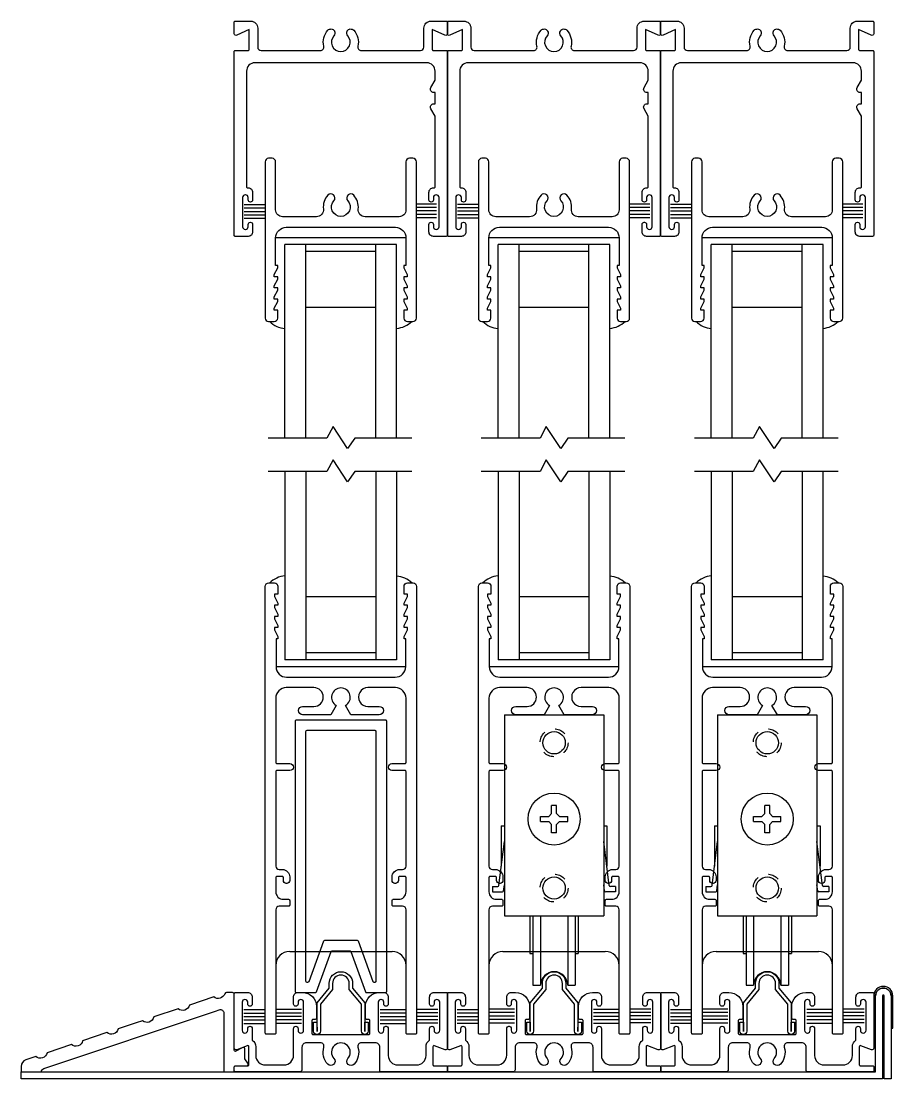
# Model space of a CAD drawing. Extents: x -67 to 139, y -71 to 26.
# Drawn here: x -8.36 to -0.56, y 10.05 to 19.51 of the extents above; entities that cross this region are included whole.
import ezdxf

# ---------------------------------------------------------------- set-up
doc = ezdxf.new("R2010")
doc.units = 0
doc.header["$MEASUREMENT"] = 0
doc.linetypes.add('HIDDEN', pattern=[0.075, 0.05, -0.025])
doc.layers.get('0').update_dxf_attribs({"linetype": 'CONTINUOUS'})
for name, color, linetype in [('FRAME', 1, 'CONTINUOUS'), ('GLASS-VINYL', 7, 'CONTINUOUS'), ('HEM COVER', 4, 'CONTINUOUS'), ('MISC', 7, 'CONTINUOUS'), ('RISER', 7, 'CONTINUOUS'), ('SASH', 5, 'CONTINUOUS'), ('SEAL', 7, 'CONTINUOUS'), ('SILL-PAN', 7, 'CONTINUOUS'), ('VENT', 5, 'CONTINUOUS')]:
    doc.layers.add(name, color=color, linetype=linetype)

# ---------------------------------------------------------------- blocks, each defined once
blk = doc.blocks.new('3004 STD TOP-RAIL')
at = {"color": 5}
blk.add_lwpolyline([(-0.116, 0.1058), (-0.116, 0.1058, 0.216769), (-0.156, -0.0179, -0.448133), (-0.2176, -0.087), (-0.521, -0.087, -0.414214), (-0.583, -0.025), (-0.583, 0.405, 0.414214), (-0.614, 0.436), (-0.646, 0.436, 0.414214), (-0.677, 0.405), (-0.677, -0.993, 0.414214), (-0.646, -1.024), (-0.596, -1.024, 0.414214), (-0.565, -0.993), (-0.565, -0.924), (-0.595, -0.924), (-0.595, -0.904), (-0.565, -0.844), (-0.565, -0.824), (-0.595, -0.824), (-0.595, -0.804), (-0.565, -0.744), (-0.565, -0.724), (-0.595, -0.724), (-0.595, -0.704), (-0.565, -0.644), (-0.565, -0.624), (-0.595, -0.624), (-0.595, -0.604), (-0.565, -0.544), (-0.565, -0.524), (-0.583, -0.524), (-0.583, -0.275, -0.414214), (-0.489, -0.181), (0, -0.181), (0.489, -0.181, -0.414214), (0.583, -0.275), (0.583, -0.524), (0.565, -0.524), (0.565, -0.544), (0.595, -0.604), (0.595, -0.624), (0.565, -0.624), (0.565, -0.644), (0.595, -0.704), (0.595, -0.724), (0.565, -0.724), (0.565, -0.744), (0.595, -0.804), (0.595, -0.824), (0.565, -0.824), (0.565, -0.844), (0.595, -0.904), (0.595, -0.924), (0.565, -0.924), (0.565, -0.993, 0.414214), (0.596, -1.024), (0.646, -1.024, 0.414214), (0.677, -0.993), (0.677, 0.405, 0.414214), (0.646, 0.436), (0.614, 0.436, 0.414214), (0.583, 0.405), (0.583, -0.025, -0.414214), (0.521, -0.087), (0.2176, -0.087, -0.448133), (0.156, -0.0179, 0.216769), (0.116, 0.1058, 0.999998), (0.0621, 0.0566, -0.651692), (0, -0.084, -0.651692), (-0.0621, 0.0566, 0.999998), (-0.116, 0.1058), (-0.116, 0.1058)], format="xyb", dxfattribs=at)
blk = doc.blocks.new('FW1020 STD SILL')
blk.add_lwpolyline([(0.075, 0.457, 1), (-0.075, 0.457), (-0.075, 0.4023), (-0.184, 0.2724), (-0.184, 0.03, -1), (-0.244, 0.03), (-0.244, 0.109), (-0.2141, 0.109), (-0.214, 0.027), (-0.214, 0.2833), (-0.105, 0.4132), (-0.105, 0.457, -1), (0.105, 0.457), (0.105, 0.4132), (0.214, 0.2833), (0.214, 0.027), (0.2141, 0.109), (0.244, 0.109), (0.244, 0.03, -1), (0.184, 0.03), (0.184, 0.2724), (0.075, 0.4023)], format="xyb", close=True)
blk = doc.blocks.new('3046 MS HEAD SINGLE TRACK')
blk.add_lwpolyline([(1.76, 1.0945), (1.898, 1.0945, -0.414214), (1.908, 1.0845), (1.908, 0.9825, -0.546624), (1.8853, 0.968), (1.773, 1.0195), (1.773, 0.8415, 0.414214), (1.783, 0.8315), (1.898, 0.8315, -0.414214), (1.908, 0.8215), (1.908, -0.8215, -0.414214), (1.898, -0.8315), (1.783, -0.8315, -0.414214), (1.743, -0.7915), (1.743, -0.724, -0.414214), (1.7625, -0.7045), (1.7635, -0.7045, -0.414214), (1.783, -0.724), (1.783, -0.745, 0.414214), (1.8075, -0.7695), (1.8085, -0.7695, 0.414214), (1.833, -0.745), (1.833, -0.484, 0.414214), (1.8085, -0.4595), (1.8075, -0.4595, 0.414214), (1.783, -0.484), (1.783, -0.505, -0.414214), (1.7635, -0.5245), (1.763, -0.5245, -0.414214), (1.743, -0.5045), (1.743, -0.4375, -0.414214), (1.783, -0.3975), (1.788, -0.3975, 0.414214), (1.798, -0.3875), (1.798, 0.2447), (1.76, 0.3105, -0.57735), (1.786, 0.3555), (1.798, 0.3555), (1.798, 0.4555), (1.786, 0.4555, -0.57735), (1.76, 0.5005), (1.798, 0.5663), (1.798, 0.6465, 0.414214), (1.723, 0.7215), (0.185, 0.7215, 0.414214), (0.11, 0.6465), (0.11, -0.3875, 0.414214), (0.12, -0.3975), (0.125, -0.3975, -0.414214), (0.165, -0.4375), (0.165, -0.5045, -0.414214), (0.145, -0.5245), (0.1445, -0.5245, -0.414214), (0.125, -0.505), (0.125, -0.484, 0.414214), (0.1005, -0.4595), (0.0995, -0.4595, 0.414214), (0.075, -0.484), (0.075, -0.745, 0.414214), (0.0995, -0.7695), (0.1005, -0.7695, 0.414214), (0.125, -0.745), (0.125, -0.724, -0.414214), (0.1445, -0.7045), (0.1455, -0.7045, -0.414214), (0.165, -0.724), (0.165, -0.7915, -0.414214), (0.125, -0.8315), (0.01, -0.8315, -0.414214), (0, -0.8215), (0, 0.8215, -0.414214), (0.01, 0.8315), (0.125, 0.8315, 0.414214), (0.135, 0.8415), (0.135, 1.0195), (0.0227, 0.968, -0.546624), (0, 0.9825), (0, 1.0845, -0.414214), (0.01, 1.0945), (0.148, 1.0945, -0.414214), (0.21, 1.0325), (0.21, 0.8625, 0.414214), (0.241, 0.8315), (0.7712, 0.8315, 0.485225), (0.8014, 0.8698, -0.250378), (0.8386, 1.013, -0.505732), (0.8962, 1.0065), (0.8968, 1.0056, -0.327538), (0.8921, 0.9633, 0.652778), (0.954, 0.8225, 0.652778), (1.0159, 0.9633, -0.327538), (1.0112, 1.0056), (1.0118, 1.0065, -0.505732), (1.0694, 1.013, -0.250378), (1.1066, 0.8698, 0.485225), (1.1368, 0.8315), (1.667, 0.8315, 0.414214), (1.698, 0.8625), (1.698, 1.0325, -0.414214)], format="xyb", close=True)
blk = doc.blocks.new('3741 SINGLE TRACK SILL')
blk.add_lwpolyline([(0.5181, 0), (0.364, 0, -0.414214), (0.354, 0.01), (0.354, 0.22, 0.414214), (0.314, 0.26), (0.2548, 0.26), (0.1875, 0.26, 0.499657), (0.1577, 0.2204, -0.259642), (0.1231, 0.0696, -1), (0.0674, 0.1198, 2.247229), (-0.0574, 0.1198, -1), (-0.1131, 0.0696, -0.259642), (-0.1477, 0.2204, 0.499657), (-0.1775, 0.26), (-0.2537, 0.26), (-0.304, 0.26, 0.414214), (-0.344, 0.22), (-0.344, 0.02, -0.414214), (-0.364, 0), (-0.5133, 0), (-0.5839, 0), (-0.939, 0, -0.414214), (-0.949, 0.01), (-0.949, 0.044, -0.414214), (-0.939, 0.054), (-0.829, 0.054, 0.414214), (-0.819, 0.064), (-0.819, 0.2254, 0.528549), (-0.8327, 0.2347), (-0.9272, 0.1976, -0.528549), (-0.949, 0.2125), (-0.949, 0.302), (-0.949, 0.7, -0.414214), (-0.939, 0.71), (-0.829, 0.71, -0.414214), (-0.789, 0.67), (-0.789, 0.6075, -0.414214), (-0.8085, 0.588), (-0.8095, 0.588, -0.414214), (-0.829, 0.6075), (-0.829, 0.6235, 0.414214), (-0.8535, 0.648), (-0.8545, 0.648, 0.414214), (-0.879, 0.6235), (-0.879, 0.3725, 0.414214), (-0.8545, 0.348), (-0.8535, 0.348, 0.414214), (-0.829, 0.3725), (-0.829, 0.3885, -0.414214), (-0.8095, 0.408), (-0.809, 0.408, -0.414214), (-0.789, 0.388), (-0.789, 0.2852, -0.250492), (-0.757, 0.2254), (-0.757, 0.147, 0.414214), (-0.672, 0.062), (-0.5802, 0.062), (-0.504, 0.062, 0.406851), (-0.419, 0.15), (-0.419, 0.334), (-0.419, 0.388, -0.414214), (-0.399, 0.408), (-0.3985, 0.408, -0.414214), (-0.379, 0.3885), (-0.379, 0.3725, 0.414214), (-0.3545, 0.348), (-0.3535, 0.348, 0.414214), (-0.329, 0.3725), (-0.329, 0.6235, 0.414214), (-0.3535, 0.648), (-0.3545, 0.648, 0.414214), (-0.379, 0.6235), (-0.379, 0.6075, -0.414214), (-0.3985, 0.588), (-0.3995, 0.588, -0.414214), (-0.419, 0.6075), (-0.419, 0.67, -0.414214), (-0.379, 0.71), (-0.3562, 0.71), (-0.339, 0.71, -0.414214), (-0.214, 0.585), (-0.214, 0.48, -0.414214), (-0.224, 0.47), (-0.244, 0.47, 0.414214), (-0.254, 0.46), (-0.254, 0.345, 0.414214), (-0.244, 0.335), (0.254, 0.335, 0.414214), (0.264, 0.345), (0.264, 0.46, 0.414214), (0.254, 0.47), (0.234, 0.47, -0.414214), (0.224, 0.48), (0.224, 0.585, -0.414214), (0.349, 0.71), (0.3562, 0.71), (0.389, 0.71, -0.414214), (0.429, 0.67), (0.429, 0.6075, -0.414214), (0.4095, 0.588), (0.4085, 0.588, -0.414214), (0.389, 0.6075), (0.389, 0.6235, 0.414214), (0.3645, 0.648), (0.3635, 0.648, 0.414214), (0.339, 0.6235), (0.339, 0.3725, 0.414214), (0.3635, 0.348), (0.3645, 0.348, 0.414214), (0.389, 0.3725), (0.389, 0.3885, -0.414214), (0.4085, 0.408), (0.409, 0.408, -0.414214), (0.429, 0.388), (0.429, 0.334), (0.429, 0.147, 0.414214), (0.514, 0.062), (0.5837, 0.062), (0.682, 0.062, 0.414214), (0.767, 0.147), (0.767, 0.2254, -0.250492), (0.799, 0.2852), (0.799, 0.388, -0.414214), (0.819, 0.408), (0.8195, 0.408, -0.414214), (0.839, 0.3885), (0.839, 0.3725, 0.414214), (0.8635, 0.348), (0.8645, 0.348, 0.414214), (0.889, 0.3725), (0.889, 0.6235, 0.414214), (0.8645, 0.648), (0.8635, 0.648, 0.414214), (0.839, 0.6235), (0.839, 0.6075, -0.414214), (0.8195, 0.588), (0.8185, 0.588, -0.414214), (0.799, 0.6075), (0.799, 0.67, -0.414214), (0.839, 0.71), (0.949, 0.71, -0.414214), (0.959, 0.7), (0.959, 0.302), (0.959, 0.2125, -0.528549), (0.9372, 0.1976), (0.8427, 0.2347, 0.528549), (0.829, 0.2254), (0.829, 0.064, 0.414214), (0.839, 0.054), (0.949, 0.054, -0.414214), (0.959, 0.044), (0.959, 0.01, -0.414214), (0.949, 0), (0.6145, 0)], format="xyb", close=True)
blk = doc.blocks.new('3752 RISER')
at = {"color": 1}
blk.add_lwpolyline([(0.1219, -0.3642), (0.095, -0.3277), (0.095, -0.2405, 0.57735), (0.071, -0.2267), (0.015, -0.259, -0.57735), (0, -0.2503), (0, 0.2503, 0.414214), (-0.016, 0.2663), (-0.0701, 0.2663, 0.321849), (-0.0853, 0.2555, -0.530341), (-0.1842, 0.228), (-0.4021, 0.155, -0.564933), (-0.5028, 0.1212), (-0.7207, 0.0482, -0.564933), (-0.8214, 0.0144), (-0.8799, -0.0052), (-0.9325, -0.0228), (-1.0393, -0.0586, -0.564933), (-1.14, -0.0924), (-1.3578, -0.1654, -0.564933), (-1.4585, -0.1992), (-1.6764, -0.2722, -0.564933), (-1.7771, -0.306), (-1.8657, -0.3357, 0.322343), (-1.908, -0.3945), (-1.908, -0.4437), (-1.7271, -0.4437, -0.324941), (-1.706, -0.414), (-0.1698, 0.101), (-0.1349, 0.1128, -0.512467), (-0.094, 0.0834), (-0.094, -0.3858), (-0.094, -0.4337, 0.414214), (-0.084, -0.4437), (-0.01, -0.4437, 0.414214), (0, -0.4337), (0, -0.3997, -0.414214), (0.01, -0.3897), (0.109, -0.3897, 0.614986)], format="xyb", close=True, dxfattribs=at)
blk = doc.blocks.new('3709 B-RAIL')
blk.add_line((-0.458, -2.273), (0.458, -2.273))
blk.add_lwpolyline([(0.489, 0.087), (0.2415, 0.087, 1.000001), (0.2415, -0.081), (0.3425, -0.081, -1), (0.3425, -0.156), (0.0902, -0.156), (0.042, -0.0727, 0.767327), (0, 0.084, 0.767327), (-0.042, -0.0727), (-0.0898, -0.156), (-0.3425, -0.156, -1), (-0.3425, -0.081), (-0.2415, -0.081, 0.999999), (-0.2415, 0.087), (-0.489, 0.087, 0.414214), (-0.583, -0.007), (-0.583, -0.583, 0.414214), (-0.573, -0.593), (-0.456, -0.593, -1), (-0.456, -0.655), (-0.573, -0.655, 0.414214), (-0.583, -0.665), (-0.583, -1.4412), (-0.583, -1.4855), (-0.583, -1.509, 0.414214), (-0.552, -1.54), (-0.525, -1.54, -0.414214), (-0.458, -1.607), (-0.458, -1.639, -0.414214), (-0.484, -1.665), (-0.489, -1.665, -0.414214), (-0.515, -1.639), (-0.515, -1.612, 0.414214), (-0.525, -1.602), (-0.573, -1.602, 0.414214), (-0.583, -1.612), (-0.583, -1.74, 0.414214), (-0.516, -1.807), (-0.477, -1.807), (-0.468, -1.807, -0.414214), (-0.458, -1.817), (-0.458, -1.859, -0.414214), (-0.468, -1.869), (-0.552, -1.869, 0.414214), (-0.583, -1.9), (-0.583, -1.9173), (-0.583, -1.9672), (-0.583, -3.003, -0.414214), (-0.593, -3.013), (-0.667, -3.013, -0.414214), (-0.677, -3.003), (-0.677, 0.993, -0.414214), (-0.646, 1.024), (-0.595, 1.024, -0.414214), (-0.565, 0.994), (-0.565, 0.924), (-0.595, 0.924), (-0.595, 0.904), (-0.565, 0.844), (-0.565, 0.824), (-0.595, 0.824), (-0.595, 0.804), (-0.565, 0.744), (-0.565, 0.724), (-0.595, 0.724), (-0.595, 0.704), (-0.565, 0.644), (-0.565, 0.624), (-0.595, 0.624), (-0.595, 0.604), (-0.565, 0.544), (-0.565, 0.524), (-0.58, 0.524), (-0.58, 0.275, 0.414214), (-0.486, 0.181), (0, 0.181), (0.486, 0.181, 0.414214), (0.58, 0.275), (0.58, 0.524), (0.565, 0.524), (0.565, 0.544), (0.595, 0.604), (0.595, 0.624), (0.565, 0.624), (0.565, 0.644), (0.595, 0.704), (0.595, 0.724), (0.565, 0.724), (0.565, 0.744), (0.595, 0.804), (0.595, 0.824), (0.565, 0.824), (0.565, 0.844), (0.595, 0.904), (0.595, 0.924), (0.565, 0.924), (0.565, 0.994, -0.414214), (0.595, 1.024), (0.646, 1.024, -0.414214), (0.677, 0.993), (0.677, -3.003, -0.414214), (0.667, -3.013), (0.593, -3.013, -0.414214), (0.583, -3.003), (0.583, -1.9, 0.414214), (0.552, -1.869), (0.468, -1.869, -0.414214), (0.458, -1.859), (0.458, -1.817, -0.414214), (0.468, -1.807), (0.477, -1.807), (0.516, -1.807, 0.414214), (0.583, -1.74), (0.583, -1.612, 0.414214), (0.573, -1.602), (0.525, -1.602, 0.414214), (0.515, -1.612), (0.515, -1.639, -0.414214), (0.489, -1.665), (0.484, -1.665, -0.414214), (0.458, -1.639), (0.458, -1.607, -0.414214), (0.525, -1.54), (0.552, -1.54, 0.414214), (0.583, -1.509), (0.583, -0.665, 0.414214), (0.573, -0.655), (0.456, -0.655, -1), (0.456, -0.593), (0.573, -0.593, 0.414214), (0.583, -0.583), (0.583, -0.007, 0.414214)], format="xyb", close=True)
for centre, start, end in [((-0.458, -2.398), 90, 180), ((0.458, -2.398), 0, 90)]:
    blk.add_arc(centre, 0.125, start, end)
blk = doc.blocks.new('STD ROLLER(1070SERIES)_FW-1040')
for p, q in [((-0.445, 2.2985), (-0.445, 0.4985)), ((-0.445, 2.2985), (0.445, 2.2985)), ((0.445, 2.2985), (0.445, 0.4985)), ((-0.0225, 1.4142), (-0.0225, 1.4885)), ((0.0225, 1.4885), (-0.0225, 1.4885)), ((0.0225, 1.4142), (0.0225, 1.4885)), ((-0.1225, 1.3885), (-0.0482, 1.3885)), ((-0.1225, 1.3435), (-0.1225, 1.3885)), ((-0.1225, 1.3435), (-0.0482, 1.3435)), ((-0.0482, 1.3885), (-0.0225, 1.4142)), ((-0.0225, 1.3178), (-0.0482, 1.3435)), ((0.0482, 1.3885), (0.0225, 1.4142)), ((0.0225, 1.3178), (0.0482, 1.3435)), ((0.0482, 1.3885), (0.1225, 1.3885)), ((0.0482, 1.3435), (0.1225, 1.3435)), ((0.1225, 1.3435), (0.1225, 1.3885)), ((-0.4725, 1.306), (-0.4725, 0.9435)), ((-0.0225, 1.2435), (-0.0225, 1.3178)), ((0.0225, 1.2435), (-0.0225, 1.2435)), ((0.0225, 1.2435), (0.0225, 1.3178)), ((0.4725, 1.306), (0.4725, 0.9435)), ((-0.4939, 0.7723), (-0.445, 1.1635)), ((0.4939, 0.7723), (0.445, 1.1635)), ((-0.55, 0.7635), (-0.55, 0.7135)), ((-0.55, 0.7635), (-0.5038, 0.7635)), ((-0.4518, 0.7223), (-0.445, 0.7765)), ((0.4518, 0.7223), (0.445, 0.7765)), ((0.55, 0.7635), (0.5038, 0.7635)), ((0.55, 0.7635), (0.55, 0.7135)), ((-0.55, 0.7135), (-0.4617, 0.7135)), ((0.55, 0.7135), (0.4617, 0.7135)), ((-0.445, 0.4985), (0.445, 0.4985)), ((-0.217, 0.4985), (-0.217, 0.1615)), ((-0.19, 0.4985), (-0.19, -0.122)), ((-0.122, 0.4985), (-0.122, -0.122)), ((0.122, 0.4985), (0.122, -0.122)), ((0.19, 0.4985), (0.19, -0.122)), ((0.217, 0.4985), (0.217, 0.1615)), ((-0.217, 0.1615), (-0.19, 0.1615)), ((0.19, 0.1615), (0.217, 0.1615)), ((-0.19, -0.122), (-0.122, -0.122)), ((0.122, -0.122), (0.19, -0.122))]:
    blk.add_line(p, q)
at = {"color": 7}
for p, q in [((-0.4725, 1.306), (-0.445, 1.306)), ((0.445, 1.306), (0.4725, 1.306))]:
    blk.add_line(p, q, dxfattribs=at)
at = {"linetype": 'HIDDEN'}
for centre in [(0, 2.0485), (0, 0.7485)]:
    blk.add_circle(centre, 0.125, dxfattribs=at)
for centre, radius in [((0, 2.0485), 0.1), ((0, 1.366), 0.2325), ((0, 0.7485), 0.1)]:
    blk.add_circle(centre, radius)
for centre, radius, start, end in [((-0.5038, 0.7735), 0.01, 270, 352.87498), ((0.5038, 0.7735), 0.01, 187.12502, 270), ((-0.4617, 0.7235), 0.01, 270, 352.87498), ((0.4617, 0.7235), 0.01, 187.12502, 270), ((0, -0.122), 0.122, 0, 180)]:
    blk.add_arc(centre, radius, start, end)

msp = doc.modelspace()

# ---------------------------------------------------------------- linework, layer by layer
at = {"layer": 'GLASS-VINYL'}
for p, q in [((-4.91381, 17.57611), (-6.07981, 17.57611)), ((-5.99685, 15.78176), (-5.99685, 17.51411)), ((-4.99685, 17.51411), (-5.99685, 17.51411)), ((-5.80935, 15.78176), (-5.80935, 17.51411)), ((-5.18435, 15.78176), (-5.18435, 17.51411)), ((-4.99685, 15.78176), (-4.99685, 17.51411)), ((-3.00581, 17.57611), (-4.17181, 17.57611)), ((-4.08885, 15.78176), (-4.08885, 17.51411)), ((-3.08885, 17.51411), (-4.08885, 17.51411)), ((-3.90135, 15.78176), (-3.90135, 17.51411)), ((-3.27635, 15.78176), (-3.27635, 17.51411)), ((-3.08885, 15.78176), (-3.08885, 17.51411)), ((-1.09781, 17.57611), (-2.26381, 17.57611)), ((-2.18085, 15.78176), (-2.18085, 17.51411)), ((-1.18085, 17.51411), (-2.18085, 17.51411)), ((-1.99335, 15.78176), (-1.99335, 17.51411)), ((-1.36835, 15.78176), (-1.36835, 17.51411)), ((-1.18085, 15.78176), (-1.18085, 17.51411)), ((-5.18435, 17.45211), (-5.80935, 17.45211)), ((-3.27635, 17.45211), (-3.90135, 17.45211)), ((-1.36835, 17.45211), (-1.99335, 17.45211)), ((-5.18435, 16.95111), (-5.80935, 16.95111)), ((-3.27635, 16.95111), (-3.90135, 16.95111)), ((-1.36835, 16.95111), (-1.99335, 16.95111)), ((-5.99685, 15.48477), (-5.99685, 13.7994)), ((-5.80935, 15.48477), (-5.80935, 13.7994)), ((-5.18435, 15.48477), (-5.18435, 13.7994)), ((-4.99685, 15.48477), (-4.99685, 13.7994)), ((-4.08885, 15.48477), (-4.08885, 13.7994)), ((-3.90135, 15.48477), (-3.90135, 13.7994)), ((-3.27635, 15.48477), (-3.27635, 13.7994)), ((-3.08885, 15.48477), (-3.08885, 13.7994)), ((-2.18085, 15.48477), (-2.18085, 13.7994)), ((-1.99335, 15.48477), (-1.99335, 13.7994)), ((-1.36835, 15.48477), (-1.36835, 13.7994)), ((-1.18085, 13.7994), (-1.18085, 15.48477)), ((-5.18435, 14.3624), (-5.80935, 14.3624)), ((-3.27635, 14.3624), (-3.90135, 14.3624)), ((-1.36835, 14.3624), (-1.99335, 14.3624)), ((-5.18435, 13.8614), (-5.80935, 13.8614)), ((-3.27635, 13.8614), (-3.90135, 13.8614)), ((-1.36835, 13.8614), (-1.99335, 13.8614)), ((-4.91681, 13.7374), (-6.07681, 13.7374)), ((-4.99685, 13.7994), (-5.99685, 13.7994)), ((-3.00881, 13.7374), (-4.16881, 13.7374)), ((-3.08885, 13.7994), (-4.08885, 13.7994)), ((-1.10081, 13.7374), (-2.26081, 13.7374)), ((-1.18085, 13.7994), (-2.18085, 13.7994))]:
    msp.add_line(p, q, dxfattribs=at)
for points in [[(-4.86146, 15.78176), (-5.37181, 15.78176), (-5.43549, 15.68949), (-5.566, 15.88602), (-5.62181, 15.78176), (-6.14833, 15.78176)], [(-2.95346, 15.78176), (-3.46381, 15.78176), (-3.52749, 15.68949), (-3.658, 15.88602), (-3.71381, 15.78176), (-4.24033, 15.78176)], [(-1.04546, 15.78176), (-1.55581, 15.78176), (-1.61949, 15.68949), (-1.75, 15.88602), (-1.80581, 15.78176), (-2.33233, 15.78176)], [(-4.86146, 15.48477), (-5.37181, 15.48477), (-5.43549, 15.39251), (-5.566, 15.58904), (-5.62181, 15.48477), (-6.14833, 15.48477)], [(-2.95346, 15.48477), (-3.46381, 15.48477), (-3.52749, 15.39251), (-3.658, 15.58904), (-3.71381, 15.48477), (-4.24033, 15.48477)], [(-1.04546, 15.48477), (-1.55581, 15.48477), (-1.61949, 15.39251), (-1.75, 15.58904), (-1.80581, 15.48477), (-2.33233, 15.48477)]]:
    msp.add_lwpolyline(points, dxfattribs=at)
for centre, start, end in [((-5.9785, 16.98101), 224.935627, 265.182257), ((-5.01316, 16.98312), 274.280755, 314.252642), ((-4.0705, 16.98101), 224.935627, 265.182257), ((-3.10516, 16.98312), 274.280755, 314.252642), ((-2.1625, 16.98101), 224.935627, 265.182257), ((-1.19716, 16.98312), 274.280755, 314.252642), ((-5.9785, 14.3325), 94.817743, 135.064373), ((-5.01316, 14.3304), 45.747358, 85.719245), ((-4.0705, 14.3325), 94.817743, 135.064373), ((-3.10516, 14.3304), 45.747358, 85.719245), ((-2.1625, 14.3325), 94.817743, 135.064373), ((-1.19716, 14.3304), 45.747358, 85.719245)]:
    msp.add_arc(centre, 0.2185, start, end, dxfattribs=at)
at = {"layer": 'HEM COVER'}
msp.add_lwpolyline([(-0.72574, 10.7919), (-0.72524, 10.5019), (-0.71024, 10.5019), (-0.71074, 10.7919, -1), (-0.57074, 10.7919), (-0.57124, 10.5019), (-0.55624, 10.5019), (-0.55574, 10.7919, 1)], format="xyb", close=True, dxfattribs=at)
at = {"layer": 'MISC'}
for points in [[(-5.41728, 11.1964, -0.3152988), (-5.40788, 11.18982), (-5.27619, 10.82798, 0.3152988), (-5.26679, 10.8214), (-5.09579, 10.8214, 0.4142136), (-5.08579, 10.8314), (-5.08579, 13.2494, 0.4142136), (-5.09579, 13.2594), (-5.89579, 13.2594, 0.4142136), (-5.90579, 13.2494), (-5.90579, 10.8314, 0.4142136), (-5.89579, 10.8214), (-5.72479, 10.8214, 0.3152988), (-5.7154, 10.82798), (-5.5837, 11.18982, -0.3152988), (-5.5743, 11.1964)], [(-5.64952, 11.28382, -0.3152988), (-5.64012, 11.2904), (-5.35146, 11.2904, -0.3152988), (-5.34207, 11.28382), (-5.21037, 10.92198, 0.3152988), (-5.20097, 10.9154), (-5.18979, 10.9154, 0.4142136), (-5.17979, 10.9254), (-5.17979, 13.1554, 0.4142136), (-5.18979, 13.1654), (-5.80179, 13.1654, 0.4142136), (-5.81179, 13.1554), (-5.81179, 10.9254, 0.4142136), (-5.80179, 10.9154), (-5.79061, 10.9154, 0.3152988), (-5.78122, 10.92198)]]:
    msp.add_lwpolyline(points, format="xyb", close=True, dxfattribs=at)
at = {"layer": 'SEAL'}
for p, q in [((-6.36136, 17.87389), (-6.17162, 17.87389)), ((-6.36136, 17.84289), (-6.17162, 17.84289)), ((-6.36136, 17.81189), (-6.17162, 17.81189)), ((-4.63956, 17.87748), (-4.81981, 17.87748)), ((-4.63956, 17.84648), (-4.81981, 17.84648)), ((-4.63956, 17.81548), (-4.81981, 17.81548)), ((-4.45336, 17.87748), (-4.26581, 17.87748)), ((-4.45336, 17.84648), (-4.26581, 17.84648)), ((-4.45336, 17.81548), (-4.26581, 17.81548)), ((-2.73156, 17.87748), (-2.91181, 17.87748)), ((-2.73156, 17.84648), (-2.91181, 17.84648)), ((-2.73156, 17.81548), (-2.91181, 17.81548)), ((-2.54536, 17.87748), (-2.35781, 17.87748)), ((-2.54536, 17.84648), (-2.35781, 17.84648)), ((-2.54536, 17.81548), (-2.35781, 17.81548)), ((-0.82356, 17.87748), (-1.00381, 17.87748)), ((-0.82356, 17.84648), (-1.00381, 17.84648)), ((-0.82356, 17.81548), (-1.00381, 17.81548)), ((-6.36136, 17.78089), (-6.17162, 17.78089)), ((-6.36136, 17.74989), (-6.17162, 17.74989)), ((-4.63956, 17.78448), (-4.81981, 17.78448)), ((-4.63956, 17.75348), (-4.81981, 17.75348)), ((-4.45336, 17.78448), (-4.26581, 17.78448)), ((-4.45336, 17.75348), (-4.26581, 17.75348)), ((-2.73156, 17.78448), (-2.91181, 17.78448)), ((-2.73156, 17.75348), (-2.91181, 17.75348)), ((-2.54536, 17.78448), (-2.35781, 17.78448)), ((-2.54536, 17.75348), (-2.35781, 17.75348)), ((-0.82356, 17.78448), (-1.00381, 17.78448)), ((-0.82356, 17.75348), (-1.00381, 17.75348)), ((-6.3653, 10.66911), (-6.17556, 10.66911)), ((-6.3653, 10.63811), (-6.17556, 10.63811)), ((-6.3653, 10.60711), (-6.17556, 10.60711)), ((-5.84799, 10.66911), (-6.07884, 10.66911)), ((-5.84799, 10.63811), (-6.07884, 10.63811)), ((-5.84799, 10.60711), (-6.07884, 10.60711)), ((-5.1437, 10.66973), (-4.91284, 10.66973)), ((-5.1437, 10.63873), (-4.91284, 10.63873)), ((-5.1437, 10.60773), (-4.91284, 10.60773)), ((-4.6291, 10.67068), (-4.81884, 10.67068)), ((-4.6291, 10.63968), (-4.81884, 10.63968)), ((-4.6291, 10.60868), (-4.81884, 10.60868)), ((-4.45459, 10.67068), (-4.26484, 10.67068)), ((-4.45459, 10.63968), (-4.26484, 10.63968)), ((-4.45459, 10.60868), (-4.26484, 10.60868)), ((-3.94124, 10.67286), (-4.17084, 10.67286)), ((-3.94124, 10.64186), (-4.17084, 10.64186)), ((-3.94124, 10.61086), (-4.17084, 10.61086)), ((-3.23435, 10.67286), (-3.00484, 10.67286)), ((-3.23435, 10.64186), (-3.00484, 10.64186)), ((-3.23435, 10.61086), (-3.00484, 10.61086)), ((-2.7211, 10.67381), (-2.91084, 10.67381)), ((-2.7211, 10.64281), (-2.91084, 10.64281)), ((-2.7211, 10.61181), (-2.91084, 10.61181)), ((-2.54659, 10.67068), (-2.35684, 10.67068)), ((-2.54659, 10.63968), (-2.35684, 10.63968)), ((-2.54659, 10.60868), (-2.35684, 10.60868)), ((-2.03324, 10.67286), (-2.26284, 10.67286)), ((-2.03324, 10.64186), (-2.26284, 10.64186)), ((-2.03324, 10.61086), (-2.26284, 10.61086)), ((-1.32635, 10.67286), (-1.09684, 10.67286)), ((-1.32635, 10.64186), (-1.09684, 10.64186)), ((-1.32635, 10.61086), (-1.09684, 10.61086)), ((-0.8131, 10.67381), (-1.00284, 10.67381)), ((-0.8131, 10.64281), (-1.00284, 10.64281)), ((-0.8131, 10.61181), (-1.00284, 10.61181)), ((-6.3653, 10.57611), (-6.17556, 10.57611)), ((-6.3653, 10.54511), (-6.17556, 10.54511)), ((-5.84799, 10.57611), (-6.07884, 10.57611)), ((-5.84799, 10.54511), (-6.07884, 10.54511)), ((-5.1437, 10.57673), (-4.91284, 10.57673)), ((-5.1437, 10.54573), (-4.91284, 10.54573)), ((-4.6291, 10.57768), (-4.81884, 10.57768)), ((-4.6291, 10.54668), (-4.81884, 10.54668)), ((-4.45459, 10.57768), (-4.26484, 10.57768)), ((-4.45459, 10.54668), (-4.26484, 10.54668)), ((-3.94124, 10.57986), (-4.17084, 10.57986)), ((-3.94124, 10.54886), (-4.17084, 10.54886)), ((-3.23435, 10.57986), (-3.00484, 10.57986)), ((-3.23435, 10.54886), (-3.00484, 10.54886)), ((-2.7211, 10.58081), (-2.91084, 10.58081)), ((-2.7211, 10.54981), (-2.91084, 10.54981)), ((-2.54659, 10.57768), (-2.35684, 10.57768)), ((-2.54659, 10.54668), (-2.35684, 10.54668)), ((-2.03324, 10.57986), (-2.26284, 10.57986)), ((-2.03324, 10.54886), (-2.26284, 10.54886)), ((-1.32635, 10.57986), (-1.09684, 10.57986)), ((-1.32635, 10.54886), (-1.09684, 10.54886)), ((-0.8131, 10.58081), (-1.00284, 10.58081)), ((-0.8131, 10.54981), (-1.00284, 10.54981))]:
    msp.add_line(p, q, dxfattribs=at)
at = {"layer": 'SILL-PAN'}
for p, q in [((-0.71024, 10.1114), (-0.71024, 10.7919)), ((-0.64824, 10.7919), (-0.64824, 10.0494)), ((-0.63324, 10.0494), (-0.63324, 10.7919)), ((-0.57124, 10.7919), (-0.57124, 10.0494)), ((-8.35784, 10.1114), (-0.71024, 10.1114)), ((-8.35784, 10.0494), (-8.35784, 10.1114)), ((-0.64824, 10.0494), (-8.35784, 10.0494)), ((-0.57124, 10.0494), (-0.63324, 10.0494))]:
    msp.add_line(p, q, dxfattribs=at)
for radius in [0.0695, 0.0695, 0.0075, 0.0075]:
    msp.add_arc((-0.64074, 10.7919), radius, 0, 180, dxfattribs=at)

# ---------------------------------------------------------------- block references
for name, p in [('STD ROLLER(1070SERIES)_FW-1040', (-3.58784, 11.0084)), ('STD ROLLER(1070SERIES)_FW-1040', (-1.67984, 11.0084)), ('FW1020 STD SILL', (-5.49584, 10.4464)), ('FW1020 STD SILL', (-3.58784, 10.4464)), ('FW1020 STD SILL', (-1.67984, 10.4464))]:
    msp.add_blockref(name, p)
at = {"layer": 'FRAME'}
for name, p in [('3046 MS HEAD SINGLE TRACK', (-6.45081, 18.41961)), ('3046 MS HEAD SINGLE TRACK', (-4.54281, 18.41961)), ('3046 MS HEAD SINGLE TRACK', (-2.63481, 18.41961)), ('3741 SINGLE TRACK SILL', (-5.50084, 10.1114)), ('3741 SINGLE TRACK SILL', (-3.59284, 10.1114)), ('3741 SINGLE TRACK SILL', (-1.68484, 10.1114))]:
    msp.add_blockref(name, p, dxfattribs=at)
at = {"layer": 'RISER'}
msp.add_blockref('3752 RISER', (-6.44984, 10.55506), dxfattribs=at)
at = {"layer": 'SASH'}
for p in [(-5.49584, 13.4629), (-3.58784, 13.4629), (-1.67984, 13.4629)]:
    msp.add_blockref('3709 B-RAIL', p, dxfattribs=at)
at = {"layer": 'VENT'}
for p in [(-5.49681, 17.85061), (-3.58881, 17.85061), (-1.68081, 17.85061)]:
    msp.add_blockref('3004 STD TOP-RAIL', p, dxfattribs=at)

doc.saveas('drawing.dxf')
